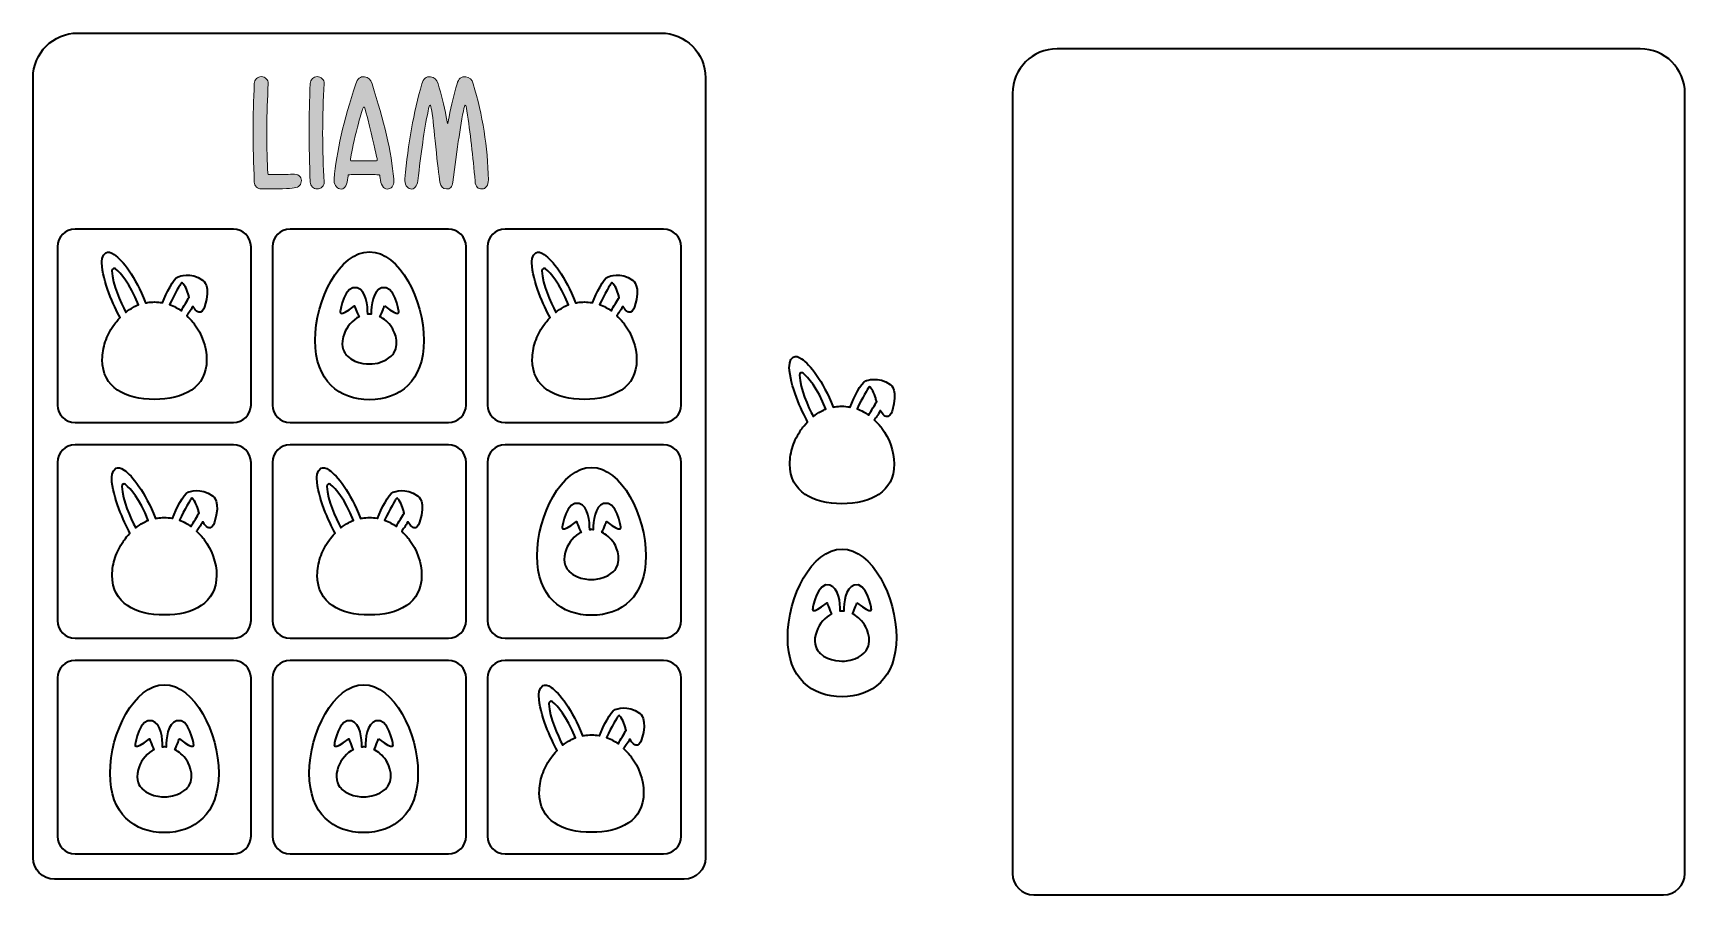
# Model space of a CAD drawing. Extents: x -146 to 2689, y -1171 to 308.
import ezdxf

# ---------------------------------------------------------------- set-up
doc = ezdxf.new("R2010")
doc.units = 0
doc.header["$MEASUREMENT"] = 0
doc.layers.add('Layer 1', color=7, linetype='Continuous', lineweight=0)

# ---------------------------------------------------------------- blocks, each defined once
blk = doc.blocks.new('Block_0')
at = {"layer": 'Layer 1', "color": 1, "lineweight": 35, "true_color": 0xff0000}
blk.add_open_spline([(2689.3, 204.7), (2689.3, 204.7), (2689.3, -1133.9), (2689.3, -1133.9), (2689.3, -1154.3), (2672.8, -1170.8), (2652.4, -1170.8), (2652.4, -1170.8), (1572, -1170.8), (1572, -1170.8), (1551.6, -1170.8), (1535.1, -1154.3), (1535.1, -1133.9), (1535.1, -1133.9), (1535.1, 204.7), (1535.1, 204.7), (1535.1, 247.1), (1569.5, 281.4), (1611.8, 281.4), (1611.8, 281.4), (2612.6, 281.4), (2612.6, 281.4), (2655, 281.4), (2689.3, 247.1), (2689.3, 204.7)], degree=3, knots=[0, 0, 0, 0, 1, 1, 1, 2, 2, 2, 3, 3, 3, 4, 4, 4, 5, 5, 5, 6, 6, 6, 7, 7, 7, 8, 8, 8, 8], dxfattribs=at)
blk = doc.blocks.new('Block_1')
at = {"layer": 'Layer 1', "color": 1, "lineweight": 35, "true_color": 0xff0000}
for points in [[(931.6, 308.4), (931.6, 308.4), (-69.2, 308.4), (-69.2, 308.4), (-111.5, 308.4), (-145.9, 274.1), (-145.9, 231.7), (-145.9, 231.7), (-145.9, -1106.9), (-145.9, -1106.9), (-145.9, -1127.3), (-129.4, -1143.8), (-109, -1143.8), (-109, -1143.8), (971.4, -1143.8), (971.4, -1143.8), (991.8, -1143.8), (1008.3, -1127.3), (1008.3, -1106.9), (1008.3, -1106.9), (1008.3, 231.7), (1008.3, 231.7), (1008.3, 274.1), (974, 308.4), (931.6, 308.4)], [(228.2, -330), (228.2, -346.6), (214.7, -360.2), (198, -360.2), (198, -360.2), (-73.7, -360.2), (-73.7, -360.2), (-90.3, -360.2), (-103.9, -346.6), (-103.9, -330), (-103.9, -330), (-103.9, -58.3), (-103.9, -58.3), (-103.9, -41.6), (-90.3, -28.1), (-73.7, -28.1), (-73.7, -28.1), (198, -28.1), (198, -28.1), (214.7, -28.1), (228.2, -41.6), (228.2, -58.3), (228.2, -58.3), (228.2, -330), (228.2, -330)], [(597.3, -330), (597.3, -346.6), (583.7, -360.2), (567, -360.2), (567, -360.2), (295.4, -360.2), (295.4, -360.2), (278.7, -360.2), (265.2, -346.6), (265.2, -330), (265.2, -330), (265.2, -58.3), (265.2, -58.3), (265.2, -41.6), (278.7, -28.1), (295.4, -28.1), (295.4, -28.1), (567, -28.1), (567, -28.1), (583.7, -28.1), (597.3, -41.6), (597.3, -58.3), (597.3, -58.3), (597.3, -330), (597.3, -330)], [(966.3, -330), (966.3, -346.6), (952.8, -360.2), (936.1, -360.2), (936.1, -360.2), (664.4, -360.2), (664.4, -360.2), (647.7, -360.2), (634.2, -346.6), (634.2, -330), (634.2, -330), (634.2, -58.3), (634.2, -58.3), (634.2, -41.6), (647.7, -28.1), (664.4, -28.1), (664.4, -28.1), (936.1, -28.1), (936.1, -28.1), (952.8, -28.1), (966.3, -41.6), (966.3, -58.3), (966.3, -58.3), (966.3, -330), (966.3, -330)], [(228.2, -700), (228.2, -716.7), (214.7, -730.2), (198, -730.2), (198, -730.2), (-73.7, -730.2), (-73.7, -730.2), (-90.3, -730.2), (-103.9, -716.7), (-103.9, -700), (-103.9, -700), (-103.9, -428.4), (-103.9, -428.4), (-103.9, -411.7), (-90.3, -398.1), (-73.7, -398.1), (-73.7, -398.1), (198, -398.1), (198, -398.1), (214.7, -398.1), (228.2, -411.7), (228.2, -428.4), (228.2, -428.4), (228.2, -700), (228.2, -700)], [(597.3, -700), (597.3, -716.7), (583.7, -730.2), (567, -730.2), (567, -730.2), (295.4, -730.2), (295.4, -730.2), (278.7, -730.2), (265.2, -716.7), (265.2, -700), (265.2, -700), (265.2, -428.4), (265.2, -428.4), (265.2, -411.7), (278.7, -398.1), (295.4, -398.1), (295.4, -398.1), (567, -398.1), (567, -398.1), (583.7, -398.1), (597.3, -411.7), (597.3, -428.4), (597.3, -428.4), (597.3, -700), (597.3, -700)], [(966.3, -700), (966.3, -716.7), (952.8, -730.2), (936.1, -730.2), (936.1, -730.2), (664.4, -730.2), (664.4, -730.2), (647.7, -730.2), (634.2, -716.7), (634.2, -700), (634.2, -700), (634.2, -428.4), (634.2, -428.4), (634.2, -411.7), (647.7, -398.1), (664.4, -398.1), (664.4, -398.1), (936.1, -398.1), (936.1, -398.1), (952.8, -398.1), (966.3, -411.7), (966.3, -428.4), (966.3, -428.4), (966.3, -700), (966.3, -700)], [(228.2, -1070.1), (228.2, -1086.8), (214.7, -1100.3), (198, -1100.3), (198, -1100.3), (-73.7, -1100.3), (-73.7, -1100.3), (-90.3, -1100.3), (-103.9, -1086.8), (-103.9, -1070.1), (-103.9, -1070.1), (-103.9, -798.4), (-103.9, -798.4), (-103.9, -781.7), (-90.3, -768.2), (-73.7, -768.2), (-73.7, -768.2), (198, -768.2), (198, -768.2), (214.7, -768.2), (228.2, -781.7), (228.2, -798.4), (228.2, -798.4), (228.2, -1070.1), (228.2, -1070.1)], [(597.3, -1070.1), (597.3, -1086.8), (583.7, -1100.3), (567, -1100.3), (567, -1100.3), (295.4, -1100.3), (295.4, -1100.3), (278.7, -1100.3), (265.2, -1086.8), (265.2, -1070.1), (265.2, -1070.1), (265.2, -798.4), (265.2, -798.4), (265.2, -781.7), (278.7, -768.2), (295.4, -768.2), (295.4, -768.2), (567, -768.2), (567, -768.2), (583.7, -768.2), (597.3, -781.7), (597.3, -798.4), (597.3, -798.4), (597.3, -1070.1), (597.3, -1070.1)], [(966.3, -1070.1), (966.3, -1086.8), (952.8, -1100.3), (936.1, -1100.3), (936.1, -1100.3), (664.4, -1100.3), (664.4, -1100.3), (647.7, -1100.3), (634.2, -1086.8), (634.2, -1070.1), (634.2, -1070.1), (634.2, -798.4), (634.2, -798.4), (634.2, -781.7), (647.7, -768.2), (664.4, -768.2), (664.4, -768.2), (936.1, -768.2), (936.1, -768.2), (952.8, -768.2), (966.3, -781.7), (966.3, -798.4), (966.3, -798.4), (966.3, -1070.1), (966.3, -1070.1)]]:
    blk.add_open_spline(points, degree=3, knots=[0, 0, 0, 0, 1, 1, 1, 2, 2, 2, 3, 3, 3, 4, 4, 4, 5, 5, 5, 6, 6, 6, 7, 7, 7, 8, 8, 8, 8], dxfattribs=at)
blk = doc.blocks.new('Block_3')
at = {"layer": 'Layer 1', "color": 1, "lineweight": 35, "true_color": 0xff0000}
for points, knots in [([(879.1, -931.4), (879.1, -931.4), (879.1, -931.4), (879, -931.4), (875.2, -927), (871.5, -923.1), (867.8, -919.6), (870.3, -916.4), (873.9, -911.1), (878.6, -903.6), (880.4, -906.8), (882.5, -909.6), (884.9, -911.7), (887.6, -914), (889.9, -914), (891.4, -913.5), (896.1, -912.2), (898.3, -905.1), (898.6, -904.3), (909.5, -868.2), (896.7, -859.5), (895.2, -858.6), (874.4, -844), (854.8, -852), (853.3, -852.7), (844.8, -855.7), (833.2, -880.9), (826.4, -897.5), (826.2, -897.4), (825.9, -897.4), (825.6, -897.3), (821.4, -896.6), (817, -896.1), (812.5, -896.1), (808.5, -896.1), (804.5, -896.5), (800.6, -897.1), (799.5, -897.2), (798.4, -897.4), (797.3, -897.6), (779.1, -851.7), (757.8, -824.5), (743.3, -814.6), (737.5, -810.6), (732.7, -809.6), (729, -811.6), (722, -815.4), (722.1, -828.4), (722.1, -829), (723.4, -861.1), (743, -902.8), (753.4, -923), (749, -927.6), (745.7, -931.8), (743.9, -934.2), (742.7, -935.8), (742.1, -936.7), (742.1, -936.7), (736.1, -945.3), (731.4, -954.8), (728.1, -964.7), (724.8, -974.6), (723, -984.9), (723, -995.1), (723, -1043.4), (763.1, -1063.3), (812.5, -1063.3), (862, -1063.3), (902.1, -1043.4), (902.1, -995.1), (902.1, -973.4), (894, -951.3), (880.7, -933.5), (880.2, -932.8), (879.7, -932.1), (879.1, -931.4)], [0, 0, 0, 0, 1, 1, 1, 2, 2, 2, 3, 3, 3, 4, 4, 4, 5, 5, 5, 6, 6, 6, 7, 7, 7, 8, 8, 8, 9, 9, 9, 10, 10, 10, 11, 11, 11, 12, 12, 12, 13, 13, 13, 14, 14, 14, 15, 15, 15, 16, 16, 16, 17, 17, 17, 18, 18, 18, 19, 19, 19, 20, 20, 20, 21, 21, 21, 22, 22, 22, 23, 23, 23, 24, 24, 24, 25, 25, 25, 25]), ([(776.4, -905), (771.6, -907.6), (767.3, -910.7), (763.4, -913.9), (753.8, -895.7), (740.9, -867.1), (739.3, -842.8), (739.3, -841.1), (740.1, -839.7), (741.5, -839), (742, -838.7), (742.7, -838.5), (743.4, -838.5), (744.2, -838.5), (745.1, -838.8), (745.9, -839.5), (754.6, -846.7), (769.9, -863.7), (784.9, -901), (781.9, -902.1), (779.1, -903.5), (776.4, -905)], [0, 0, 0, 0, 1, 1, 1, 2, 2, 2, 3, 3, 3, 4, 4, 4, 5, 5, 5, 6, 6, 6, 7, 7, 7, 7]), ([(849.4, -905.5), (845.8, -903.4), (842.2, -901.7), (838.4, -900.4), (846.7, -883.2), (857.7, -864.6), (857.9, -864.4), (858.4, -863.4), (859, -863), (859.5, -863), (862.5, -863.4), (868, -873.9), (870.4, -882.3), (870.9, -884.3), (871.5, -886.4), (872.2, -888.6), (872.2, -888.6), (871.8, -888.3), (871.8, -888.3), (869, -893.3), (862.8, -903.9), (858.1, -911.3), (855.2, -909.1), (852.3, -907.1), (849.4, -905.5)], [0, 0, 0, 0, 1, 1, 1, 2, 2, 2, 3, 3, 3, 4, 4, 4, 5, 5, 5, 6, 6, 6, 7, 7, 7, 8, 8, 8, 8])]:
    blk.add_open_spline(points, degree=3, knots=knots, dxfattribs=at)
blk = doc.blocks.new('Block_2')
at = {"layer": 'Layer 1'}
blk.add_blockref('Block_3', (0, 0), dxfattribs=at)
blk = doc.blocks.new('Block_5')
at = {"layer": 'Layer 1', "color": 1, "lineweight": 35, "true_color": 0xff0000}
for points, knots in [([(1309.1, -367.4), (1309.1, -367.4), (1309.1, -367.4), (1309.1, -367.4), (1305.2, -363), (1301.5, -359.1), (1297.8, -355.6), (1300.3, -352.4), (1303.9, -347.1), (1308.6, -339.6), (1310.4, -342.8), (1312.5, -345.6), (1315, -347.7), (1317.6, -350), (1319.9, -350), (1321.4, -349.5), (1326.1, -348.2), (1328.3, -341.1), (1328.6, -340.3), (1339.5, -304.2), (1326.7, -295.5), (1325.2, -294.6), (1304.4, -280), (1284.8, -288), (1283.3, -288.7), (1274.8, -291.7), (1263.2, -316.9), (1256.4, -333.5), (1256.2, -333.4), (1255.9, -333.4), (1255.6, -333.3), (1251.4, -332.6), (1247, -332.1), (1242.5, -332.1), (1238.5, -332.1), (1234.5, -332.5), (1230.7, -333.1), (1229.5, -333.2), (1228.4, -333.4), (1227.3, -333.6), (1209.1, -287.7), (1187.8, -260.5), (1173.3, -250.6), (1167.6, -246.6), (1162.7, -245.6), (1159, -247.6), (1152, -251.4), (1152.1, -264.4), (1152.1, -265), (1153.4, -297.1), (1173, -338.8), (1183.4, -359), (1179, -363.6), (1175.7, -367.8), (1173.9, -370.2), (1172.7, -371.8), (1172.1, -372.7), (1172.1, -372.7), (1166.1, -381.3), (1161.4, -390.8), (1158.1, -400.7), (1154.8, -410.6), (1153, -420.9), (1153, -431.1), (1153, -479.4), (1193.1, -499.3), (1242.5, -499.3), (1292, -499.3), (1332.1, -479.4), (1332.1, -431.1), (1332.1, -409.4), (1324, -387.3), (1310.7, -369.5), (1310.3, -368.8), (1309.7, -368.1), (1309.1, -367.4)], [0, 0, 0, 0, 1, 1, 1, 2, 2, 2, 3, 3, 3, 4, 4, 4, 5, 5, 5, 6, 6, 6, 7, 7, 7, 8, 8, 8, 9, 9, 9, 10, 10, 10, 11, 11, 11, 12, 12, 12, 13, 13, 13, 14, 14, 14, 15, 15, 15, 16, 16, 16, 17, 17, 17, 18, 18, 18, 19, 19, 19, 20, 20, 20, 21, 21, 21, 22, 22, 22, 23, 23, 23, 24, 24, 24, 25, 25, 25, 25]), ([(1206.4, -341), (1201.6, -343.6), (1197.3, -346.7), (1193.4, -349.9), (1183.8, -331.7), (1170.9, -303.1), (1169.4, -278.8), (1169.3, -277.1), (1170.1, -275.7), (1171.5, -275), (1172, -274.7), (1172.7, -274.5), (1173.4, -274.5), (1174.2, -274.5), (1175.1, -274.8), (1175.9, -275.5), (1184.6, -282.7), (1199.9, -299.7), (1214.9, -337), (1211.9, -338.1), (1209.1, -339.5), (1206.4, -341)], [0, 0, 0, 0, 1, 1, 1, 2, 2, 2, 3, 3, 3, 4, 4, 4, 5, 5, 5, 6, 6, 6, 7, 7, 7, 7]), ([(1279.4, -341.5), (1275.8, -339.4), (1272.2, -337.7), (1268.4, -336.4), (1276.8, -319.2), (1287.7, -300.6), (1287.9, -300.4), (1288.4, -299.4), (1289, -299), (1289.5, -299), (1292.6, -299.4), (1298.1, -309.9), (1300.4, -318.3), (1300.9, -320.3), (1301.6, -322.4), (1302.3, -324.6), (1302.3, -324.6), (1301.9, -324.3), (1301.9, -324.3), (1299, -329.3), (1292.8, -339.9), (1288.1, -347.3), (1285.2, -345.1), (1282.3, -343.1), (1279.4, -341.5)], [0, 0, 0, 0, 1, 1, 1, 2, 2, 2, 3, 3, 3, 4, 4, 4, 5, 5, 5, 6, 6, 6, 7, 7, 7, 8, 8, 8, 8])]:
    blk.add_open_spline(points, degree=3, knots=knots, dxfattribs=at)
blk = doc.blocks.new('Block_4')
at = {"layer": 'Layer 1'}
blk.add_blockref('Block_5', (0, 0), dxfattribs=at)
blk = doc.blocks.new('Block_7')
at = {"layer": 'Layer 1', "color": 1, "lineweight": 35, "true_color": 0xff0000}
for points, knots in [([(129.1, -188.4), (129.1, -188.4), (129.1, -188.4), (129, -188.4), (125.2, -184), (121.5, -180.1), (117.8, -176.6), (120.3, -173.4), (123.9, -168.1), (128.6, -160.6), (130.4, -163.8), (132.5, -166.6), (134.9, -168.7), (137.6, -171), (139.9, -171), (141.4, -170.5), (146.1, -169.2), (148.3, -162.1), (148.6, -161.3), (159.5, -125.2), (146.7, -116.5), (145.2, -115.6), (124.4, -101), (104.8, -109), (103.3, -109.7), (94.8, -112.7), (83.2, -137.9), (76.4, -154.5), (76.2, -154.4), (75.9, -154.4), (75.6, -154.3), (71.4, -153.6), (67, -153.1), (62.5, -153.1), (58.5, -153.1), (54.5, -153.5), (50.6, -154.1), (49.5, -154.2), (48.4, -154.4), (47.3, -154.6), (29.1, -108.7), (7.8, -81.5), (-6.7, -71.6), (-12.5, -67.6), (-17.3, -66.6), (-21, -68.6), (-28, -72.4), (-27.9, -85.4), (-27.9, -86), (-26.6, -118.1), (-7, -159.8), (3.4, -180), (-1, -184.6), (-4.3, -188.8), (-6.1, -191.2), (-7.3, -192.8), (-7.9, -193.7), (-7.9, -193.7), (-13.9, -202.3), (-18.6, -211.8), (-21.9, -221.7), (-25.2, -231.6), (-27, -241.9), (-27, -252.1), (-27, -300.4), (13.1, -320.3), (62.5, -320.3), (112, -320.3), (152.1, -300.4), (152.1, -252.1), (152.1, -230.4), (144, -208.3), (130.7, -190.5), (130.2, -189.8), (129.7, -189.1), (129.1, -188.4)], [0, 0, 0, 0, 1, 1, 1, 2, 2, 2, 3, 3, 3, 4, 4, 4, 5, 5, 5, 6, 6, 6, 7, 7, 7, 8, 8, 8, 9, 9, 9, 10, 10, 10, 11, 11, 11, 12, 12, 12, 13, 13, 13, 14, 14, 14, 15, 15, 15, 16, 16, 16, 17, 17, 17, 18, 18, 18, 19, 19, 19, 20, 20, 20, 21, 21, 21, 22, 22, 22, 23, 23, 23, 24, 24, 24, 25, 25, 25, 25]), ([(26.4, -162), (21.6, -164.6), (17.3, -167.7), (13.4, -170.9), (3.8, -152.7), (-9.1, -124.1), (-10.7, -99.8), (-10.7, -98.1), (-9.9, -96.7), (-8.5, -96), (-8, -95.7), (-7.3, -95.5), (-6.6, -95.5), (-5.8, -95.5), (-4.9, -95.8), (-4.1, -96.5), (4.6, -103.7), (19.9, -120.7), (34.9, -158), (31.9, -159.1), (29.1, -160.5), (26.4, -162)], [0, 0, 0, 0, 1, 1, 1, 2, 2, 2, 3, 3, 3, 4, 4, 4, 5, 5, 5, 6, 6, 6, 7, 7, 7, 7]), ([(99.4, -162.5), (95.8, -160.4), (92.2, -158.7), (88.4, -157.4), (96.7, -140.2), (107.7, -121.6), (107.9, -121.4), (108.4, -120.4), (109, -120), (109.5, -120), (112.5, -120.4), (118, -130.9), (120.4, -139.3), (120.9, -141.3), (121.5, -143.4), (122.2, -145.6), (122.2, -145.6), (121.8, -145.3), (121.8, -145.3), (119, -150.3), (112.8, -160.9), (108.1, -168.3), (105.2, -166.1), (102.3, -164.1), (99.4, -162.5)], [0, 0, 0, 0, 1, 1, 1, 2, 2, 2, 3, 3, 3, 4, 4, 4, 5, 5, 5, 6, 6, 6, 7, 7, 7, 8, 8, 8, 8])]:
    blk.add_open_spline(points, degree=3, knots=knots, dxfattribs=at)
blk = doc.blocks.new('Block_6')
at = {"layer": 'Layer 1'}
blk.add_blockref('Block_7', (0, 0), dxfattribs=at)
blk = doc.blocks.new('Block_9')
at = {"layer": 'Layer 1', "color": 1, "lineweight": 35, "true_color": 0xff0000}
for points, knots in [([(498.1, -558.4), (498.1, -558.4), (498.1, -558.4), (498.1, -558.4), (494.2, -554), (490.5, -550.1), (486.8, -546.6), (489.3, -543.4), (492.9, -538.1), (497.6, -530.6), (499.4, -533.8), (501.5, -536.6), (504, -538.7), (506.6, -541), (508.9, -541), (510.4, -540.5), (515.1, -539.2), (517.3, -532.1), (517.6, -531.3), (528.5, -495.2), (515.7, -486.5), (514.2, -485.6), (493.4, -471), (473.8, -479), (472.3, -479.7), (463.8, -482.7), (452.2, -507.9), (445.4, -524.5), (445.2, -524.4), (444.9, -524.4), (444.6, -524.3), (440.4, -523.6), (436, -523.1), (431.5, -523.1), (427.5, -523.1), (423.5, -523.5), (419.7, -524.1), (418.5, -524.2), (417.4, -524.4), (416.3, -524.6), (398.1, -478.7), (376.8, -451.5), (362.3, -441.6), (356.6, -437.6), (351.7, -436.6), (348, -438.6), (341, -442.4), (341.1, -455.4), (341.1, -456), (342.4, -488.1), (362, -529.8), (372.4, -550), (368, -554.6), (364.7, -558.8), (362.9, -561.2), (361.7, -562.8), (361.1, -563.7), (361.1, -563.7), (355.1, -572.3), (350.4, -581.8), (347.1, -591.7), (343.8, -601.6), (342, -611.9), (342, -622.1), (342, -670.4), (382.1, -690.3), (431.5, -690.3), (481, -690.3), (521.1, -670.4), (521.1, -622.1), (521.1, -600.4), (513, -578.3), (499.7, -560.5), (499.3, -559.8), (498.7, -559.1), (498.1, -558.4)], [0, 0, 0, 0, 1, 1, 1, 2, 2, 2, 3, 3, 3, 4, 4, 4, 5, 5, 5, 6, 6, 6, 7, 7, 7, 8, 8, 8, 9, 9, 9, 10, 10, 10, 11, 11, 11, 12, 12, 12, 13, 13, 13, 14, 14, 14, 15, 15, 15, 16, 16, 16, 17, 17, 17, 18, 18, 18, 19, 19, 19, 20, 20, 20, 21, 21, 21, 22, 22, 22, 23, 23, 23, 24, 24, 24, 25, 25, 25, 25]), ([(395.4, -532), (390.6, -534.6), (386.3, -537.7), (382.4, -540.9), (372.8, -522.7), (359.9, -494.1), (358.4, -469.8), (358.3, -468.1), (359.1, -466.7), (360.5, -466), (361, -465.7), (361.7, -465.5), (362.4, -465.5), (363.2, -465.5), (364.1, -465.8), (364.9, -466.5), (373.6, -473.7), (388.9, -490.7), (403.9, -528), (400.9, -529.1), (398.1, -530.5), (395.4, -532)], [0, 0, 0, 0, 1, 1, 1, 2, 2, 2, 3, 3, 3, 4, 4, 4, 5, 5, 5, 6, 6, 6, 7, 7, 7, 7]), ([(468.4, -532.5), (464.8, -530.4), (461.2, -528.7), (457.4, -527.4), (465.8, -510.2), (476.7, -491.6), (476.9, -491.4), (477.4, -490.4), (478, -490), (478.5, -490), (481.6, -490.4), (487.1, -500.9), (489.4, -509.3), (489.9, -511.3), (490.6, -513.4), (491.3, -515.6), (491.3, -515.6), (490.9, -515.3), (490.9, -515.3), (488, -520.3), (481.8, -530.9), (477.1, -538.3), (474.2, -536.1), (471.3, -534.1), (468.4, -532.5)], [0, 0, 0, 0, 1, 1, 1, 2, 2, 2, 3, 3, 3, 4, 4, 4, 5, 5, 5, 6, 6, 6, 7, 7, 7, 8, 8, 8, 8])]:
    blk.add_open_spline(points, degree=3, knots=knots, dxfattribs=at)
blk = doc.blocks.new('Block_8')
at = {"layer": 'Layer 1'}
blk.add_blockref('Block_9', (0, 0), dxfattribs=at)
blk = doc.blocks.new('Block_11')
at = {"layer": 'Layer 1', "color": 1, "lineweight": 35, "true_color": 0xff0000}
for points, knots in [([(146.1, -558.4), (146.1, -558.4), (146.1, -558.4), (146.1, -558.4), (142.2, -554), (138.5, -550.1), (134.8, -546.6), (137.3, -543.4), (140.9, -538.1), (145.6, -530.6), (147.4, -533.8), (149.5, -536.6), (152, -538.7), (154.6, -541), (156.9, -541), (158.4, -540.5), (163.1, -539.2), (165.3, -532.1), (165.6, -531.3), (176.5, -495.2), (163.7, -486.5), (162.2, -485.6), (141.4, -471), (121.8, -479), (120.3, -479.7), (111.8, -482.7), (100.2, -507.9), (93.4, -524.5), (93.2, -524.4), (92.9, -524.4), (92.6, -524.3), (88.4, -523.6), (84, -523.1), (79.5, -523.1), (75.5, -523.1), (71.5, -523.5), (67.7, -524.1), (66.5, -524.2), (65.4, -524.4), (64.3, -524.6), (46.1, -478.7), (24.8, -451.5), (10.3, -441.6), (4.6, -437.6), (-0.3, -436.6), (-4, -438.6), (-11, -442.4), (-10.9, -455.4), (-10.9, -456), (-9.6, -488.1), (10, -529.8), (20.4, -550), (16, -554.6), (12.7, -558.8), (10.9, -561.2), (9.7, -562.8), (9.1, -563.7), (9.1, -563.7), (3.1, -572.3), (-1.6, -581.8), (-4.9, -591.7), (-8.2, -601.6), (-10, -611.9), (-10, -622.1), (-10, -670.4), (30.1, -690.3), (79.5, -690.3), (129, -690.3), (169.1, -670.4), (169.1, -622.1), (169.1, -600.4), (161, -578.3), (147.7, -560.5), (147.3, -559.8), (146.7, -559.1), (146.1, -558.4)], [0, 0, 0, 0, 1, 1, 1, 2, 2, 2, 3, 3, 3, 4, 4, 4, 5, 5, 5, 6, 6, 6, 7, 7, 7, 8, 8, 8, 9, 9, 9, 10, 10, 10, 11, 11, 11, 12, 12, 12, 13, 13, 13, 14, 14, 14, 15, 15, 15, 16, 16, 16, 17, 17, 17, 18, 18, 18, 19, 19, 19, 20, 20, 20, 21, 21, 21, 22, 22, 22, 23, 23, 23, 24, 24, 24, 25, 25, 25, 25]), ([(43.4, -532), (38.6, -534.6), (34.3, -537.7), (30.4, -540.9), (20.8, -522.7), (7.9, -494.1), (6.4, -469.8), (6.3, -468.1), (7.1, -466.7), (8.5, -466), (9, -465.7), (9.7, -465.5), (10.4, -465.5), (11.2, -465.5), (12.1, -465.8), (12.9, -466.5), (21.6, -473.7), (36.9, -490.7), (51.9, -528), (48.9, -529.1), (46.1, -530.5), (43.4, -532)], [0, 0, 0, 0, 1, 1, 1, 2, 2, 2, 3, 3, 3, 4, 4, 4, 5, 5, 5, 6, 6, 6, 7, 7, 7, 7]), ([(116.4, -532.5), (112.8, -530.4), (109.2, -528.7), (105.4, -527.4), (113.8, -510.2), (124.7, -491.6), (124.9, -491.4), (125.4, -490.4), (126, -490), (126.5, -490), (129.6, -490.4), (135.1, -500.9), (137.4, -509.3), (137.9, -511.3), (138.6, -513.4), (139.3, -515.6), (139.3, -515.6), (138.9, -515.3), (138.9, -515.3), (136, -520.3), (129.8, -530.9), (125.1, -538.3), (122.2, -536.1), (119.3, -534.1), (116.4, -532.5)], [0, 0, 0, 0, 1, 1, 1, 2, 2, 2, 3, 3, 3, 4, 4, 4, 5, 5, 5, 6, 6, 6, 7, 7, 7, 8, 8, 8, 8])]:
    blk.add_open_spline(points, degree=3, knots=knots, dxfattribs=at)
blk = doc.blocks.new('Block_10')
at = {"layer": 'Layer 1'}
blk.add_blockref('Block_11', (0, 0), dxfattribs=at)
blk = doc.blocks.new('Block_13')
at = {"layer": 'Layer 1', "color": 1, "lineweight": 35, "true_color": 0xff0000}
for points, knots in [([(867.1, -188.4), (867.1, -188.4), (867.1, -188.4), (867.1, -188.4), (863.2, -184), (859.5, -180.1), (855.8, -176.6), (858.3, -173.4), (861.9, -168.1), (866.6, -160.6), (868.4, -163.8), (870.5, -166.6), (873, -168.7), (875.6, -171), (877.9, -171), (879.4, -170.5), (884.1, -169.2), (886.3, -162.1), (886.6, -161.3), (897.5, -125.2), (884.7, -116.5), (883.2, -115.6), (862.4, -101), (842.8, -109), (841.3, -109.7), (832.8, -112.7), (821.2, -137.9), (814.4, -154.5), (814.2, -154.4), (813.9, -154.4), (813.6, -154.3), (809.4, -153.6), (805, -153.1), (800.5, -153.1), (796.5, -153.1), (792.5, -153.5), (788.7, -154.1), (787.5, -154.2), (786.4, -154.4), (785.3, -154.6), (767.1, -108.7), (745.8, -81.5), (731.3, -71.6), (725.6, -67.6), (720.7, -66.6), (717, -68.6), (710, -72.4), (710.1, -85.4), (710.1, -86), (711.4, -118.1), (731, -159.8), (741.4, -180), (737, -184.6), (733.7, -188.8), (731.9, -191.2), (730.7, -192.8), (730.1, -193.7), (730.1, -193.7), (724.1, -202.3), (719.4, -211.8), (716.1, -221.7), (712.8, -231.6), (711, -241.9), (711, -252.1), (711, -300.4), (751.1, -320.3), (800.5, -320.3), (850, -320.3), (890.1, -300.4), (890.1, -252.1), (890.1, -230.4), (882, -208.3), (868.7, -190.5), (868.3, -189.8), (867.7, -189.1), (867.1, -188.4)], [0, 0, 0, 0, 1, 1, 1, 2, 2, 2, 3, 3, 3, 4, 4, 4, 5, 5, 5, 6, 6, 6, 7, 7, 7, 8, 8, 8, 9, 9, 9, 10, 10, 10, 11, 11, 11, 12, 12, 12, 13, 13, 13, 14, 14, 14, 15, 15, 15, 16, 16, 16, 17, 17, 17, 18, 18, 18, 19, 19, 19, 20, 20, 20, 21, 21, 21, 22, 22, 22, 23, 23, 23, 24, 24, 24, 25, 25, 25, 25]), ([(764.4, -162), (759.6, -164.6), (755.3, -167.7), (751.4, -170.9), (741.8, -152.7), (728.9, -124.1), (727.4, -99.8), (727.3, -98.1), (728.1, -96.7), (729.5, -96), (730, -95.7), (730.7, -95.5), (731.4, -95.5), (732.2, -95.5), (733.1, -95.8), (733.9, -96.5), (742.6, -103.7), (757.9, -120.7), (772.9, -158), (769.9, -159.1), (767.1, -160.5), (764.4, -162)], [0, 0, 0, 0, 1, 1, 1, 2, 2, 2, 3, 3, 3, 4, 4, 4, 5, 5, 5, 6, 6, 6, 7, 7, 7, 7]), ([(837.4, -162.5), (833.8, -160.4), (830.2, -158.7), (826.4, -157.4), (834.8, -140.2), (845.7, -121.6), (845.9, -121.4), (846.4, -120.4), (847, -120), (847.5, -120), (850.6, -120.4), (856.1, -130.9), (858.4, -139.3), (858.9, -141.3), (859.6, -143.4), (860.3, -145.6), (860.3, -145.6), (859.9, -145.3), (859.9, -145.3), (857, -150.3), (850.8, -160.9), (846.1, -168.3), (843.2, -166.1), (840.3, -164.1), (837.4, -162.5)], [0, 0, 0, 0, 1, 1, 1, 2, 2, 2, 3, 3, 3, 4, 4, 4, 5, 5, 5, 6, 6, 6, 7, 7, 7, 8, 8, 8, 8])]:
    blk.add_open_spline(points, degree=3, knots=knots, dxfattribs=at)
blk = doc.blocks.new('Block_12')
at = {"layer": 'Layer 1'}
blk.add_blockref('Block_13', (0, 0), dxfattribs=at)
blk = doc.blocks.new('Block_14')
at = {"layer": 'Layer 1', "true_color": 0x000000, "transparency": 33554687}
h = blk.add_hatch(color=18, dxfattribs=at)
h.dxf.hatch_style = 2
edge = h.paths.add_edge_path()
edge.add_spline(control_points=[(314.6, 55.5), (314.8, 48.1), (310.7, 43.8), (302.4, 42.6), (294.7, 41.4), (275.8, 40.8), (245.9, 40.8), (242.6, 40.8), (239.9, 42), (237.6, 44.2), (235.3, 46.5), (234.1, 49.3), (233.9, 52.7), (232.6, 84.9), (231.9, 114), (231.9, 140), (231.9, 166.6), (232.6, 193.8), (233.9, 221.7), (234.1, 225.1), (235.3, 227.9), (237.6, 230.2), (239.9, 232.5), (242.6, 233.7), (245.9, 233.7), (249.2, 233.7), (252.1, 232.5), (254.5, 230.1), (256.9, 227.7), (258, 224.9), (257.8, 221.7), (254.9, 169.6), (254.6, 120.1), (256.8, 73.3), (257.1, 68.6), (257.4, 66.1), (257.5, 65.9), (257.7, 65.9), (260.6, 65.8), (266.2, 65.4), (278.3, 65.3), (289.6, 65.5), (299.9, 66.2), (304.3, 66.5), (307.9, 65.6), (310.6, 63.5), (313.3, 61.4), (314.6, 58.7), (314.6, 55.5)], knot_values=[0, 0, 0, 0, 1, 1, 1, 2, 2, 2, 3, 3, 3, 4, 4, 4, 5, 5, 5, 6, 6, 6, 7, 7, 7, 8, 8, 8, 9, 9, 9, 10, 10, 10, 11, 11, 11, 12, 12, 12, 13, 13, 13, 14, 14, 14, 15, 15, 15, 16, 16, 16, 16], degree=3, periodic=0)
h = blk.add_hatch(color=18, dxfattribs=at)
h.dxf.hatch_style = 2
edge = h.paths.add_edge_path()
edge.add_spline(control_points=[(353.7, 52.7), (353.9, 49.5), (352.8, 46.7), (350.4, 44.4), (348, 42), (345.2, 40.8), (341.8, 40.8), (338.6, 40.8), (335.8, 42), (333.5, 44.2), (331.2, 46.5), (330, 49.3), (329.9, 52.7), (328.5, 84.9), (327.8, 114), (327.8, 140), (327.8, 166.6), (328.5, 193.8), (329.9, 221.7), (330, 225.1), (331.2, 227.9), (333.5, 230.2), (335.8, 232.5), (338.6, 233.7), (341.8, 233.7), (345.2, 233.7), (348, 232.5), (350.4, 230.1), (352.8, 227.7), (353.9, 224.9), (353.7, 221.7), (352, 194.5), (351.2, 166), (351.2, 136.2), (351.2, 106.9), (352, 79.1), (353.7, 52.7)], knot_values=[0, 0, 0, 0, 1, 1, 1, 2, 2, 2, 3, 3, 3, 4, 4, 4, 5, 5, 5, 6, 6, 6, 7, 7, 7, 8, 8, 8, 9, 9, 9, 10, 10, 10, 11, 11, 11, 12, 12, 12, 12], degree=3, periodic=0)
h = blk.add_hatch(color=18, dxfattribs=at)
h.dxf.hatch_style = 2
edge = h.paths.add_edge_path()
edge.add_spline(control_points=[(418.9, 175.3), (416.2, 167.7), (412.3, 153.3), (407.2, 132.2), (401.7, 109.1), (398.9, 95.2), (398.9, 90.3), (398.9, 89.4), (399.6, 89), (401.1, 89), (401.1, 89), (439.2, 89), (439.2, 89), (443.1, 89), (445, 89.4), (445, 90.3), (444.7, 91.6), (444.3, 93.8), (443.8, 96.6), (440.9, 111), (434.6, 137.1), (425, 174.8), (424, 179.2), (423, 181.4), (422, 181.4), (421.1, 181.4), (420.1, 179.4), (418.9, 175.3)], knot_values=[0, 0, 0, 0, 1, 1, 1, 2, 2, 2, 3, 3, 3, 4, 4, 4, 5, 5, 5, 6, 6, 6, 7, 7, 7, 8, 8, 8, 9, 9, 9, 9], degree=3, periodic=0)
edge = h.paths.add_edge_path()
edge.add_spline(control_points=[(473.2, 58.3), (474.1, 48.3), (471, 42.6), (464.1, 41.1), (460.7, 40.2), (457.9, 41.1), (455.7, 43.6), (453, 46.5), (451.2, 50.5), (450.4, 55.8), (449.5, 61.5), (449, 64.5), (448.9, 64.7), (448.7, 65.2), (446.1, 65.4), (441.2, 65.4), (441.2, 65.4), (403.4, 65.4), (403.4, 65.4), (398.4, 65.4), (395.7, 65.3), (395.3, 64.9), (395, 64.7), (394.5, 62), (393.8, 56.5), (392.9, 50.6), (391.5, 46.3), (389.4, 43.7), (387.2, 41.1), (384.3, 40.1), (380.6, 40.8), (377.6, 41.3), (375.1, 43.2), (373.1, 46.5), (371.2, 49.8), (370.4, 53.7), (370.7, 58.3), (374.8, 103.8), (387.2, 158.1), (408, 221.2), (410.9, 230.2), (415.9, 234.2), (423, 233.4), (429.2, 232.9), (433.5, 228.8), (435.9, 221.2), (456.7, 158.1), (469.2, 103.8), (473.2, 58.3)], knot_values=[0, 0, 0, 0, 1, 1, 1, 2, 2, 2, 3, 3, 3, 4, 4, 4, 5, 5, 5, 6, 6, 6, 7, 7, 7, 8, 8, 8, 9, 9, 9, 10, 10, 10, 11, 11, 11, 12, 12, 12, 13, 13, 13, 14, 14, 14, 15, 15, 15, 16, 16, 16, 16], degree=3, periodic=0)
h = blk.add_hatch(color=18, dxfattribs=at)
h.dxf.hatch_style = 2
edge = h.paths.add_edge_path()
edge.add_spline(control_points=[(635.6, 56.5), (635.6, 51.6), (634.6, 47.8), (632.6, 45), (630.5, 42.2), (628, 40.8), (625, 40.8), (621.2, 40.6), (618.4, 41.7), (616.3, 43.9), (614.3, 46.1), (613.1, 49.4), (612.8, 54), (609.2, 96.8), (604.6, 137.1), (598.8, 174.8), (597.8, 181.4), (596.9, 184.7), (596, 184.7), (595, 184.7), (593.9, 181.3), (592.7, 174.5), (589.3, 157.3), (586, 136.9), (582.8, 113.4), (582.8, 113.4), (574.7, 52.5), (574.7, 52.5), (574.2, 48.4), (573, 45.4), (571.2, 43.5), (569.3, 41.5), (566.8, 40.6), (563.5, 40.8), (557.3, 41), (553.6, 44.9), (552.4, 52.5), (550.5, 64.5), (548.1, 84.7), (545.3, 113.1), (542.7, 141), (540.5, 161.6), (538.4, 174.8), (537.4, 181.4), (536.5, 184.7), (535.6, 184.7), (534.4, 184.7), (533.3, 181.3), (532.1, 174.5), (525.6, 142.1), (519.8, 102.2), (514.6, 55), (513.9, 50.1), (512.4, 46.4), (510.1, 43.9), (507.8, 41.3), (505.1, 40.3), (501.9, 40.8), (498.8, 41.3), (496.4, 43.2), (494.5, 46.4), (492.7, 49.6), (491.9, 53.6), (492.2, 58.3), (497.8, 118.4), (507.5, 172.7), (521.4, 221.2), (523.8, 230.2), (528.8, 234.2), (536.4, 233.4), (542.6, 232.9), (547, 228.8), (549.3, 221.2), (554.7, 203.5), (559.4, 184.7), (563.3, 164.9), (563.3, 164.9), (565.6, 153), (565.6, 153), (565.7, 153), (566.6, 156.9), (568.1, 164.6), (572.3, 184.8), (576.9, 203.6), (581.8, 221.2), (584.4, 230.2), (589.3, 234.2), (596.8, 233.4), (603, 232.9), (607.4, 228.8), (609.7, 221.2), (625.8, 167.9), (634.4, 113), (635.6, 56.5)], knot_values=[0, 0, 0, 0, 1, 1, 1, 2, 2, 2, 3, 3, 3, 4, 4, 4, 5, 5, 5, 6, 6, 6, 7, 7, 7, 8, 8, 8, 9, 9, 9, 10, 10, 10, 11, 11, 11, 12, 12, 12, 13, 13, 13, 14, 14, 14, 15, 15, 15, 16, 16, 16, 17, 17, 17, 18, 18, 18, 19, 19, 19, 20, 20, 20, 21, 21, 21, 22, 22, 22, 23, 23, 23, 24, 24, 24, 25, 25, 25, 26, 26, 26, 27, 27, 27, 28, 28, 28, 29, 29, 29, 30, 30, 30, 31, 31, 31, 31], degree=3, periodic=0)
at = {"layer": 'Layer 1'}
for points, knots in [([(314.6, 55.5), (314.8, 48.1), (310.7, 43.8), (302.4, 42.6), (294.7, 41.4), (275.8, 40.8), (245.9, 40.8), (242.6, 40.8), (239.9, 42), (237.6, 44.2), (235.3, 46.5), (234.1, 49.3), (233.9, 52.7), (232.6, 84.9), (231.9, 114), (231.9, 140), (231.9, 166.6), (232.6, 193.8), (233.9, 221.7), (234.1, 225.1), (235.3, 227.9), (237.6, 230.2), (239.9, 232.5), (242.6, 233.7), (245.9, 233.7), (249.2, 233.7), (252.1, 232.5), (254.5, 230.1), (256.9, 227.7), (258, 224.9), (257.8, 221.7), (254.9, 169.6), (254.6, 120.1), (256.8, 73.3), (257.1, 68.6), (257.4, 66.1), (257.5, 65.9), (257.7, 65.9), (260.6, 65.8), (266.2, 65.4), (278.3, 65.3), (289.6, 65.5), (299.9, 66.2), (304.3, 66.5), (307.9, 65.6), (310.6, 63.5), (313.3, 61.4), (314.6, 58.7), (314.6, 55.5)], [0, 0, 0, 0, 1, 1, 1, 2, 2, 2, 3, 3, 3, 4, 4, 4, 5, 5, 5, 6, 6, 6, 7, 7, 7, 8, 8, 8, 9, 9, 9, 10, 10, 10, 11, 11, 11, 12, 12, 12, 13, 13, 13, 14, 14, 14, 15, 15, 15, 16, 16, 16, 16]), ([(353.7, 52.7), (353.9, 49.5), (352.8, 46.7), (350.4, 44.4), (348, 42), (345.2, 40.8), (341.8, 40.8), (338.6, 40.8), (335.8, 42), (333.5, 44.2), (331.2, 46.5), (330, 49.3), (329.9, 52.7), (328.5, 84.9), (327.8, 114), (327.8, 140), (327.8, 166.6), (328.5, 193.8), (329.9, 221.7), (330, 225.1), (331.2, 227.9), (333.5, 230.2), (335.8, 232.5), (338.6, 233.7), (341.8, 233.7), (345.2, 233.7), (348, 232.5), (350.4, 230.1), (352.8, 227.7), (353.9, 224.9), (353.7, 221.7), (352, 194.5), (351.2, 166), (351.2, 136.2), (351.2, 106.9), (352, 79.1), (353.7, 52.7)], [0, 0, 0, 0, 1, 1, 1, 2, 2, 2, 3, 3, 3, 4, 4, 4, 5, 5, 5, 6, 6, 6, 7, 7, 7, 8, 8, 8, 9, 9, 9, 10, 10, 10, 11, 11, 11, 12, 12, 12, 12]), ([(473.2, 58.3), (474.1, 48.3), (471, 42.6), (464.1, 41.1), (460.7, 40.2), (457.9, 41.1), (455.7, 43.6), (453, 46.5), (451.2, 50.5), (450.4, 55.8), (449.5, 61.5), (449, 64.5), (448.9, 64.7), (448.7, 65.2), (446.1, 65.4), (441.2, 65.4), (441.2, 65.4), (403.4, 65.4), (403.4, 65.4), (398.4, 65.4), (395.7, 65.3), (395.3, 64.9), (395, 64.7), (394.5, 62), (393.8, 56.5), (392.9, 50.6), (391.5, 46.3), (389.4, 43.7), (387.2, 41.1), (384.3, 40.1), (380.6, 40.8), (377.6, 41.3), (375.1, 43.2), (373.1, 46.5), (371.2, 49.8), (370.4, 53.7), (370.7, 58.3), (374.8, 103.8), (387.2, 158.1), (408, 221.2), (410.9, 230.2), (415.9, 234.2), (423, 233.4), (429.2, 232.9), (433.5, 228.8), (435.9, 221.2), (456.7, 158.1), (469.2, 103.8), (473.2, 58.3)], [0, 0, 0, 0, 1, 1, 1, 2, 2, 2, 3, 3, 3, 4, 4, 4, 5, 5, 5, 6, 6, 6, 7, 7, 7, 8, 8, 8, 9, 9, 9, 10, 10, 10, 11, 11, 11, 12, 12, 12, 13, 13, 13, 14, 14, 14, 15, 15, 15, 16, 16, 16, 16]), ([(635.6, 56.5), (635.6, 51.6), (634.6, 47.8), (632.6, 45), (630.5, 42.2), (628, 40.8), (625, 40.8), (621.2, 40.6), (618.4, 41.7), (616.3, 43.9), (614.3, 46.1), (613.1, 49.4), (612.8, 54), (609.2, 96.8), (604.6, 137.1), (598.8, 174.8), (597.8, 181.4), (596.9, 184.7), (596, 184.7), (595, 184.7), (593.9, 181.3), (592.7, 174.5), (589.3, 157.3), (586, 136.9), (582.8, 113.4), (582.8, 113.4), (574.7, 52.5), (574.7, 52.5), (574.2, 48.4), (573, 45.4), (571.2, 43.5), (569.3, 41.5), (566.8, 40.6), (563.5, 40.8), (557.3, 41), (553.6, 44.9), (552.4, 52.5), (550.5, 64.5), (548.1, 84.7), (545.3, 113.1), (542.7, 141), (540.5, 161.6), (538.4, 174.8), (537.4, 181.4), (536.5, 184.7), (535.6, 184.7), (534.4, 184.7), (533.3, 181.3), (532.1, 174.5), (525.6, 142.1), (519.8, 102.2), (514.6, 55), (513.9, 50.1), (512.4, 46.4), (510.1, 43.9), (507.8, 41.3), (505.1, 40.3), (501.9, 40.8), (498.8, 41.3), (496.4, 43.2), (494.5, 46.4), (492.7, 49.6), (491.9, 53.6), (492.2, 58.3), (497.8, 118.4), (507.5, 172.7), (521.4, 221.2), (523.8, 230.2), (528.8, 234.2), (536.4, 233.4), (542.6, 232.9), (547, 228.8), (549.3, 221.2), (554.7, 203.5), (559.4, 184.7), (563.3, 164.9), (563.3, 164.9), (565.6, 153), (565.6, 153), (565.7, 153), (566.6, 156.9), (568.1, 164.6), (572.3, 184.8), (576.9, 203.6), (581.8, 221.2), (584.4, 230.2), (589.3, 234.2), (596.8, 233.4), (603, 232.9), (607.4, 228.8), (609.7, 221.2), (625.8, 167.9), (634.4, 113), (635.6, 56.5)], [0, 0, 0, 0, 1, 1, 1, 2, 2, 2, 3, 3, 3, 4, 4, 4, 5, 5, 5, 6, 6, 6, 7, 7, 7, 8, 8, 8, 9, 9, 9, 10, 10, 10, 11, 11, 11, 12, 12, 12, 13, 13, 13, 14, 14, 14, 15, 15, 15, 16, 16, 16, 17, 17, 17, 18, 18, 18, 19, 19, 19, 20, 20, 20, 21, 21, 21, 22, 22, 22, 23, 23, 23, 24, 24, 24, 25, 25, 25, 26, 26, 26, 27, 27, 27, 28, 28, 28, 29, 29, 29, 30, 30, 30, 31, 31, 31, 31]), ([(418.9, 175.3), (416.2, 167.7), (412.3, 153.3), (407.2, 132.2), (401.7, 109.1), (398.9, 95.2), (398.9, 90.3), (398.9, 89.4), (399.6, 89), (401.1, 89), (401.1, 89), (439.2, 89), (439.2, 89), (443.1, 89), (445, 89.4), (445, 90.3), (444.7, 91.6), (444.3, 93.8), (443.8, 96.6), (440.9, 111), (434.6, 137.1), (425, 174.8), (424, 179.2), (423, 181.4), (422, 181.4), (421.1, 181.4), (420.1, 179.4), (418.9, 175.3)], [0, 0, 0, 0, 1, 1, 1, 2, 2, 2, 3, 3, 3, 4, 4, 4, 5, 5, 5, 6, 6, 6, 7, 7, 7, 8, 8, 8, 9, 9, 9, 9])]:
    blk.add_open_spline(points, degree=3, knots=knots, dxfattribs=at)

msp = doc.modelspace()

# ---------------------------------------------------------------- linework, layer by layer
at = {"layer": 'Layer 1', "color": 1, "lineweight": 35, "true_color": 0xff0000}
for points, knots in [([(431.6, -67.1), (380.1, -67.1), (338.3, -149), (338.3, -219), (338.3, -289.1), (380.1, -320.8), (431.6, -320.8), (483.1, -320.8), (524.8, -289.1), (524.8, -219), (524.8, -149), (483.1, -67.1), (431.6, -67.1)], [0, 0, 0, 0, 1, 1, 1, 2, 2, 2, 3, 3, 3, 4, 4, 4, 4]), ([(457.2, -159.7), (457.2, -159.7), (453.7, -169.6), (449.6, -178.4), (456.3, -181.7), (463.7, -187.4), (470.2, -197.2), (470.2, -197.2), (486, -221.8), (473.3, -241), (473.3, -241), (463.7, -256.8), (436.1, -259.4), (436.1, -259.4), (408.1, -261.3), (393.8, -246), (393.2, -245.4), (392.6, -244.8), (392.1, -244.2), (389.5, -241.6), (381.5, -231.6), (386.5, -213), (390.1, -199.7), (398.4, -188.1), (410, -180.6), (411.1, -179.9), (412.3, -179.2), (413.6, -178.5), (409.4, -169.7), (405.9, -159.7), (405.9, -159.7), (377.2, -182), (381.4, -168.9), (381.4, -168.9), (381.4, -168.9), (388.4, -122.3), (410.7, -129.1), (426.3, -133.9), (428.5, -159.2), (428.5, -173.9), (429, -173.9), (429.6, -173.9), (430.2, -173.9), (430.4, -173.9), (430.7, -173.9), (430.9, -173.8), (431.4, -173.8), (432.7, -173.8), (434.6, -174), (434.6, -159.2), (436.8, -133.9), (452.4, -129.1), (474.7, -122.3), (481.7, -168.9), (481.7, -168.9), (481.7, -168.9), (485.9, -182), (457.2, -159.7)], [0, 0, 0, 0, 1, 1, 1, 2, 2, 2, 3, 3, 3, 4, 4, 4, 5, 5, 5, 6, 6, 6, 7, 7, 7, 8, 8, 8, 9, 9, 9, 10, 10, 10, 11, 11, 11, 12, 12, 12, 13, 13, 13, 14, 14, 14, 15, 15, 15, 16, 16, 16, 17, 17, 17, 18, 18, 18, 19, 19, 19, 19]), ([(812.6, -437.1), (761.1, -437.1), (719.3, -519), (719.3, -589), (719.3, -659.1), (761.1, -690.8), (812.6, -690.8), (864.1, -690.8), (905.8, -659.1), (905.8, -589), (905.8, -519), (864.1, -437.1), (812.6, -437.1)], [0, 0, 0, 0, 1, 1, 1, 2, 2, 2, 3, 3, 3, 4, 4, 4, 4]), ([(838.2, -529.7), (838.2, -529.7), (834.7, -539.6), (830.6, -548.4), (837.3, -551.7), (844.7, -557.4), (851.3, -567.2), (851.3, -567.2), (867, -591.8), (854.3, -611), (854.3, -611), (844.7, -626.8), (817.1, -629.4), (817.1, -629.4), (789.1, -631.3), (774.8, -616), (774.2, -615.4), (773.6, -614.8), (773.1, -614.2), (770.5, -611.6), (762.5, -601.6), (767.5, -583), (771.1, -569.7), (779.4, -558.1), (791, -550.6), (792.1, -549.9), (793.3, -549.2), (794.6, -548.5), (790.4, -539.7), (786.9, -529.7), (786.9, -529.7), (758.2, -552), (762.4, -538.9), (762.4, -538.9), (762.4, -538.9), (769.4, -492.3), (791.7, -499.1), (807.3, -503.9), (809.5, -529.2), (809.5, -543.9), (810.1, -543.9), (810.6, -543.9), (811.2, -543.9), (811.4, -543.9), (811.7, -543.9), (811.9, -543.8), (812.4, -543.8), (813.8, -543.8), (815.6, -544), (815.6, -529.2), (817.8, -503.9), (833.4, -499.1), (855.7, -492.3), (862.7, -538.9), (862.7, -538.9), (862.7, -538.9), (867, -552), (838.2, -529.7)], [0, 0, 0, 0, 1, 1, 1, 2, 2, 2, 3, 3, 3, 4, 4, 4, 5, 5, 5, 6, 6, 6, 7, 7, 7, 8, 8, 8, 9, 9, 9, 10, 10, 10, 11, 11, 11, 12, 12, 12, 13, 13, 13, 14, 14, 14, 15, 15, 15, 16, 16, 16, 17, 17, 17, 18, 18, 18, 19, 19, 19, 19]), ([(1242.6, -577.1), (1191.1, -577.1), (1149.3, -659), (1149.3, -729), (1149.3, -799.1), (1191.1, -830.8), (1242.6, -830.8), (1294.1, -830.8), (1335.8, -799.1), (1335.8, -729), (1335.8, -659), (1294.1, -577.1), (1242.6, -577.1)], [0, 0, 0, 0, 1, 1, 1, 2, 2, 2, 3, 3, 3, 4, 4, 4, 4]), ([(1268.2, -669.7), (1268.2, -669.7), (1264.7, -679.6), (1260.6, -688.4), (1267.3, -691.7), (1274.7, -697.4), (1281.2, -707.2), (1281.2, -707.2), (1297, -731.8), (1284.3, -751), (1284.3, -751), (1274.7, -766.8), (1247.1, -769.4), (1247.1, -769.4), (1219.1, -771.3), (1204.8, -756), (1204.2, -755.4), (1203.6, -754.8), (1203.1, -754.2), (1200.5, -751.6), (1192.5, -741.6), (1197.5, -723), (1201.1, -709.7), (1209.4, -698.1), (1221, -690.6), (1222.1, -689.9), (1223.3, -689.2), (1224.6, -688.5), (1220.4, -679.7), (1216.9, -669.7), (1216.9, -669.7), (1188.2, -692), (1192.4, -678.9), (1192.4, -678.9), (1192.4, -678.9), (1199.4, -632.3), (1221.7, -639.1), (1237.3, -643.9), (1239.5, -669.2), (1239.5, -683.9), (1240, -683.9), (1240.6, -683.9), (1241.2, -683.9), (1241.4, -683.9), (1241.7, -683.9), (1241.9, -683.8), (1242.4, -683.8), (1243.7, -683.8), (1245.6, -684), (1245.6, -669.2), (1247.8, -643.9), (1263.4, -639.1), (1285.7, -632.3), (1292.7, -678.9), (1292.7, -678.9), (1292.7, -678.9), (1296.9, -692), (1268.2, -669.7)], [0, 0, 0, 0, 1, 1, 1, 2, 2, 2, 3, 3, 3, 4, 4, 4, 5, 5, 5, 6, 6, 6, 7, 7, 7, 8, 8, 8, 9, 9, 9, 10, 10, 10, 11, 11, 11, 12, 12, 12, 13, 13, 13, 14, 14, 14, 15, 15, 15, 16, 16, 16, 17, 17, 17, 18, 18, 18, 19, 19, 19, 19]), ([(79.6, -810.1), (28.1, -810.1), (-13.7, -892), (-13.7, -962), (-13.7, -1032.1), (28.1, -1063.8), (79.6, -1063.8), (131.1, -1063.8), (172.8, -1032.1), (172.8, -962), (172.8, -892), (131.1, -810.1), (79.6, -810.1)], [0, 0, 0, 0, 1, 1, 1, 2, 2, 2, 3, 3, 3, 4, 4, 4, 4]), ([(421.6, -810.1), (370.1, -810.1), (328.3, -892), (328.3, -962), (328.3, -1032.1), (370.1, -1063.8), (421.6, -1063.8), (473.1, -1063.8), (514.8, -1032.1), (514.8, -962), (514.8, -892), (473.1, -810.1), (421.6, -810.1)], [0, 0, 0, 0, 1, 1, 1, 2, 2, 2, 3, 3, 3, 4, 4, 4, 4]), ([(105.2, -902.7), (105.2, -902.7), (101.7, -912.6), (97.6, -921.4), (104.3, -924.7), (111.7, -930.4), (118.3, -940.2), (118.3, -940.2), (134, -964.8), (121.3, -984), (121.3, -984), (111.7, -999.8), (84.1, -1002.4), (84.1, -1002.4), (56.1, -1004.3), (41.8, -989), (41.2, -988.4), (40.6, -987.8), (40.1, -987.2), (37.5, -984.6), (29.5, -974.6), (34.5, -956), (38.1, -942.7), (46.4, -931.1), (58, -923.6), (59.1, -922.9), (60.3, -922.2), (61.6, -921.5), (57.4, -912.7), (53.9, -902.7), (53.9, -902.7), (25.2, -925), (29.4, -911.9), (29.4, -911.9), (29.4, -911.9), (36.4, -865.3), (58.7, -872.1), (74.3, -876.9), (76.5, -902.2), (76.5, -916.9), (77.1, -916.9), (77.6, -916.9), (78.2, -916.9), (78.4, -916.9), (78.7, -916.9), (78.9, -916.8), (79.4, -916.8), (80.8, -916.8), (82.6, -917), (82.6, -902.2), (84.8, -876.9), (100.4, -872.1), (122.7, -865.3), (129.7, -911.9), (129.7, -911.9), (129.7, -911.9), (134, -925), (105.2, -902.7)], [0, 0, 0, 0, 1, 1, 1, 2, 2, 2, 3, 3, 3, 4, 4, 4, 5, 5, 5, 6, 6, 6, 7, 7, 7, 8, 8, 8, 9, 9, 9, 10, 10, 10, 11, 11, 11, 12, 12, 12, 13, 13, 13, 14, 14, 14, 15, 15, 15, 16, 16, 16, 17, 17, 17, 18, 18, 18, 19, 19, 19, 19]), ([(447.2, -902.7), (447.2, -902.7), (443.7, -912.6), (439.6, -921.4), (446.3, -924.7), (453.7, -930.4), (460.3, -940.2), (460.3, -940.2), (476, -964.8), (463.3, -984), (463.3, -984), (453.7, -999.8), (426.1, -1002.4), (426.1, -1002.4), (398.1, -1004.3), (383.8, -989), (383.2, -988.4), (382.6, -987.8), (382.1, -987.2), (379.5, -984.6), (371.5, -974.6), (376.5, -956), (380.1, -942.7), (388.4, -931.1), (400, -923.6), (401.1, -922.9), (402.3, -922.2), (403.6, -921.5), (399.4, -912.7), (395.9, -902.7), (395.9, -902.7), (367.2, -925), (371.4, -911.9), (371.4, -911.9), (371.4, -911.9), (378.4, -865.3), (400.7, -872.1), (416.3, -876.9), (418.5, -902.2), (418.5, -916.9), (419.1, -916.9), (419.6, -916.9), (420.2, -916.9), (420.4, -916.9), (420.7, -916.9), (420.9, -916.8), (421.4, -916.8), (422.8, -916.8), (424.6, -917), (424.6, -902.2), (426.8, -876.9), (442.4, -872.1), (464.7, -865.3), (471.7, -911.9), (471.7, -911.9), (471.7, -911.9), (476, -925), (447.2, -902.7)], [0, 0, 0, 0, 1, 1, 1, 2, 2, 2, 3, 3, 3, 4, 4, 4, 5, 5, 5, 6, 6, 6, 7, 7, 7, 8, 8, 8, 9, 9, 9, 10, 10, 10, 11, 11, 11, 12, 12, 12, 13, 13, 13, 14, 14, 14, 15, 15, 15, 16, 16, 16, 17, 17, 17, 18, 18, 18, 19, 19, 19, 19])]:
    msp.add_open_spline(points, degree=3, knots=knots, dxfattribs=at)

# ---------------------------------------------------------------- block references
at = {"layer": 'Layer 1'}
for name in ['Block_1', 'Block_0', 'Block_14', 'Block_6', 'Block_12', 'Block_4', 'Block_10', 'Block_8', 'Block_2']:
    msp.add_blockref(name, (0, 0), dxfattribs=at)

doc.saveas('drawing.dxf')
